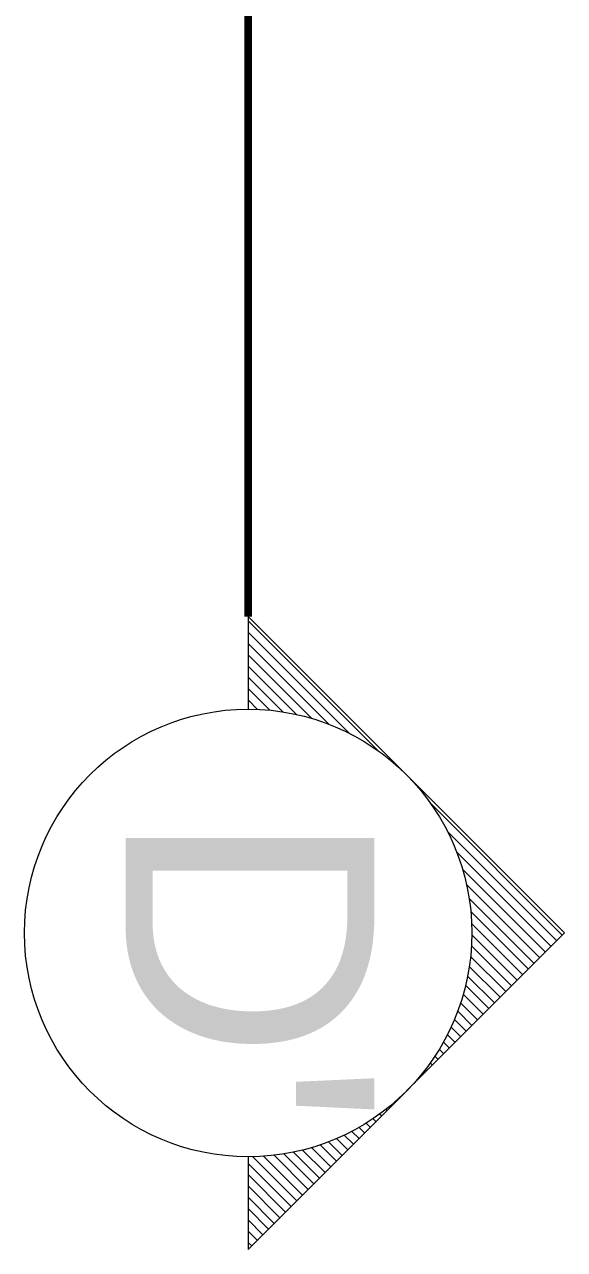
# Model space of a CAD drawing. Header units: metres. Extents: x 42 to 199, y -121 to 268.
# Drawn here: x 105.756 to 106.407, y -87.869 to -86.392 of the extents above; entities that cross this region are included whole.
import ezdxf
from ezdxf.enums import TextEntityAlignment as Align

# ---------------------------------------------------------------- set-up
doc = ezdxf.new("R2010")
doc.units = ezdxf.units.M
doc.header["$LTSCALE"] = 0.3
doc.linetypes.add('DASHDOT2', pattern=[0.5, 0.25, -0.125, 0, -0.125])
doc.layers.get('0').update_dxf_attribs({"color": 8})
doc.layers.add('A-AnnO-section lines', color=8, linetype='Continuous', lineweight=18)
doc.layers.add('DA HOUSE ARCH LAYOUT', color=8, linetype='Continuous', lineweight=9)
doc.styles.get("Standard").update_dxf_attribs({"font": 'arial.ttf'})

# ---------------------------------------------------------------- blocks, each defined once
blk = doc.blocks.new('zw$CD40')
h = blk.add_hatch()
h.set_pattern_fill('ANSI31', color=8, scale=0.00077108, style=0)
h.set_pattern_definition([(45, (2.80108964, 1.68303136), (-6.81544715e-05, 6.81544715e-05), [])])
h.paths.add_polyline_path([(0.043944, 0.006515), (0.042036, 0.004607, -0.414214), (0.045853, 0.004607)])
h.paths.add_polyline_path([(0.042036, 0.004607), (0.040128, 0.002699), (0.041245, 0.002699, -0.198912)])
h.paths.add_polyline_path([(0.045853, 0.004607, -0.198912), (0.046643, 0.002699), (0.047761, 0.002699)])
at = {"color": 8}
for p, q in [((0.040128, 0.002699), (0.043944, 0.006515)), ((0.047761, 0.002699), (0.043944, 0.006515)), ((0.040128, 0.002699), (0.041245, 0.002699)), ((0.046643, 0.002699), (0.047761, 0.002699))]:
    blk.add_line(p, q, dxfattribs=at)
at = {"color": 8, "linetype": 'DASHDOT2', "ltscale": 0.3, "const_width": 0.0000907}
blk.add_lwpolyline([(0.040128, 0.002699), (0.003069, 0.002699)], dxfattribs=at)
at = {"color": 8}
blk.add_circle((0.043944, 0.002699), 0.002699, dxfattribs=at)
blk.add_attdef("A'", text='', height=0.003, dxfattribs=at).set_placement((0.04437, 0.002721), align=Align.MIDDLE)
blk = doc.blocks.new('SECTION LINES')
at = {"layer": 'A-AnnO-section lines', "color": 8}
ref = blk.add_blockref('zw$CD40', (105.7557, -83.0932), dxfattribs=dict(at, xscale=100, yscale=100, zscale=100, rotation=269.9999999999999))
ref.add_attrib("A'", "D'", dxfattribs={"layer": '0', "height": 0.3, "rotation": 270}).set_placement((106.0278, -87.5302), align=Align.MIDDLE)
blk = doc.blocks.new('DA HOUSE ARCH LAYOUT')
at = {"layer": 'A-AnnO-section lines', "color": 8, "ltscale": 0.25}
blk.add_blockref('SECTION LINES', (-97.1462, 60.628), dxfattribs=at)

msp = doc.modelspace()

# ---------------------------------------------------------------- block references
at = {"layer": 'DA HOUSE ARCH LAYOUT'}
msp.add_blockref('DA HOUSE ARCH LAYOUT', (97.1462, -60.628), dxfattribs=at)

doc.saveas('drawing.dxf')
